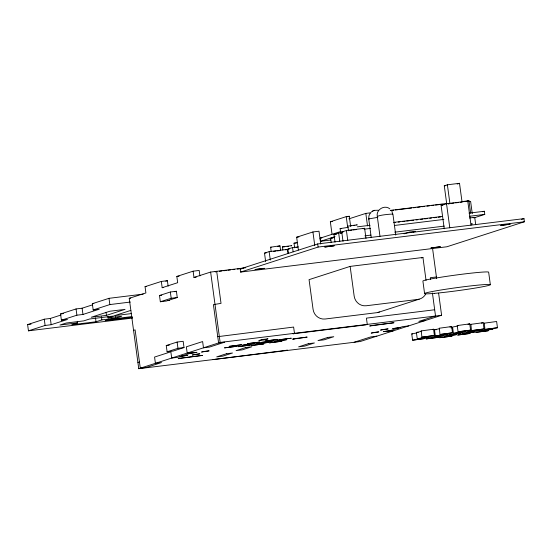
<?xml version="1.0" encoding="UTF-8"?>
<svg xmlns="http://www.w3.org/2000/svg" width="552" height="552" viewBox="0 0 552 552"><rect width="100%" height="100%" fill="white"/><g stroke="black" fill="none" stroke-linecap="round" stroke-linejoin="round"><path stroke-width="0.83" d="M370.275 213.072L368.922 215.832L368.729 218.909L371.227 237.457M371.33 211.947L374.132 210.36L378.541 210.229M389.857 208.863C384.723 204.468 376.022 209.498 377.257 216.156L379.983 236.387M271.129 251.112L270.604 247.206L279.34 245.909L279.995 245.93L280.63 250.622M279.995 245.93L277.69 246.44M282.803 250.049L282.527 246.847L291.773 245.654L291.173 245.847M294.644 247.862L294.009 243.17L297.438 242.487M340.736 233.296L340.101 228.604L348.084 227.369M348.491 230.798L347.857 226.106L357.247 224.83L356.647 225.03M412.586 340.184L425.109 338.486L412.586 340.184L411.744 333.925L416.311 333.022M417.236 338.686L429.76 336.989L417.236 338.686L416.394 332.428L420.962 331.517M421.045 330.931L433.568 329.233L434.41 335.485L421.887 337.182L421.273 330.972M433.568 329.233L432.768 329.489M435.328 336.002L447.851 334.305L435.328 336.002L434.479 329.744L439.054 328.833M421.887 337.182L434.41 335.485M439.13 328.247L451.653 326.549L452.502 332.801L439.978 334.498L439.364 328.288M451.653 326.549L449.873 327.005M453.413 333.318L465.936 331.621L453.413 333.318L452.571 327.06L457.139 326.149M439.978 334.498L452.502 332.801M457.222 325.563L469.745 323.865L470.594 330.117L458.07 331.814L457.222 325.563L458.098 325.59M469.745 323.865L467.965 324.321M470.656 324.376L483.179 322.678L484.028 328.937L471.505 330.634L470.89 324.424M458.07 331.814L470.594 330.117M483.179 322.678L481.399 323.134M484.097 323.196L496.621 321.499L497.469 327.75L484.939 329.447L484.332 323.237M471.505 330.634L484.028 328.937M484.939 329.447L497.469 327.75M374.035 210.388L372.579 211.043M392.658 214.19L391.892 211.174M332.007 234.076L330.344 221.759L346.235 216.632L349.271 216.26L350.603 226.113M347.677 216.77L349.271 216.26M446.699 203.709L444.277 185.796L447.382 184.796L459.512 183.305L462.052 202.073L460.437 202.273M348.898 218.854L365.817 213.396L370.93 212.768M457.187 184.057L459.512 183.305M298.377 250.001L296.652 237.208L312.929 231.957L318.994 231.212L320.726 244.005M132.59 318.062L28.449 330.834L27.6 324.576L44.27 319.201L50.335 318.456L60.92 315.04M28.449 330.834L45.112 325.459L51.177 324.714L67.461 319.463L61.396 320.201L60.547 313.95L76.052 308.947L82.117 308.202L92.701 304.787M61.396 320.201L76.9 315.199L82.966 314.461L99.243 309.203L93.178 309.948L92.336 303.697L108.999 298.322L143.216 294.119M438.605 293.14L441.6 315.275L360.201 341.529L138.745 368.695L129.23 298.322L145.894 292.946L145.052 286.688L161.329 281.437L167.394 280.692L168.139 286.164M161.329 281.437L162.178 287.695L177.682 282.693L176.833 276.435L193.117 271.184L199.182 270.439L199.921 275.91M165.766 281.216L167.394 280.692M265.643 261.544L264.505 253.126L269.155 251.629L287.357 249.394L287.93 253.603M93.178 309.948L109.848 304.573L130.375 302.054M193.117 271.184L193.959 277.435L210.629 272.06L245.757 267.755M330.82 240.017L320.595 241.272L320.167 238.147L341.046 231.412M288.482 253.306L287.916 249.097L292.567 247.593L298.356 246.882M285.805 249.897L287.357 249.394M333.705 234.386L336.092 233.613M335.029 242.107L334.008 234.524L338.659 233.027L341.971 232.62M343.013 241.286L341.757 232.026L346.414 230.529L364.617 228.293L365.983 238.395M320.595 241.272L335.043 236.608M331.193 242.438L330.634 238.333L334.602 237.056M363.064 228.797L364.617 228.293M240.168 268.948L317.69 243.936L523.979 218.633L524.4 221.766L446.878 246.772L240.589 272.074L240.168 268.948L241.879 268.734M159.493 295.506L170.347 292.001L176.412 291.263L177.254 297.514L166.4 301.019L160.335 301.758L159.493 295.506L161.764 295.223M444.25 228.756L441.103 205.496L446.533 203.743L467.765 201.142L471.022 225.23M77.363 321.305L77.577 322.872L71.76 324.748L96.027 321.768L101.844 319.891L115.492 318.221L121.695 316.22L108.047 317.89L107.833 316.33M174.86 291.76L176.412 291.263M448.369 204.061L449.921 203.564L447.382 184.796M106.446 315.378L125.049 309.375L109.882 311.231L91.273 317.234L106.446 315.378L106.018 312.246M240.589 272.074L318.111 247.061L524.4 221.766M467.351 201.266L468.965 200.742L470.656 213.258M466.219 201.639L467.765 201.142M130.845 310.39L114.457 315.675L131.473 313.584M108.047 317.89L113.857 316.02L89.59 318.994L83.773 320.871L66.178 323.03L59.982 325.031L77.577 322.872M160.335 301.758L171.189 298.259L177.254 297.514M404.078 233.8L409.508 232.054L415.573 231.309L413.248 232.061M482.731 211.782L484.339 211.264L484.759 214.397L474.327 217.764M473.133 217.84L474.72 217.329L475.714 224.719M133.563 330.379L135.109 329.882L140.291 368.191L146.363 367.446L161.474 362.567L155.409 363.313L154.567 357.061L170.844 351.81L171.693 358.062L177.758 357.316L193.262 352.314L187.197 353.059L186.348 346.808L202.632 341.557L203.474 347.808L209.539 347.063L224.657 342.192L218.592 342.93L213.41 304.621L221.028 303.372L216.695 271.315L215.107 271.832L216.853 271.605M426.047 280.388L422.949 257.467L350.14 266.395L309.058 279.65L313.074 309.361A11.061 10.681 72.1 0 0 325.169 319.008L376.74 312.68A11.061 10.681 72.1 0 0 379.438 311.97M521.53 219.427L523.979 218.633M421.342 257.984L422.949 257.467M166.255 345.545L177.109 342.047L183.174 341.302L184.023 347.553L173.169 351.058L167.104 351.803L166.255 345.545L169.291 345.172M167.104 351.803L177.958 348.298L184.023 347.553M137.896 362.436L139.449 361.939M217.743 336.679L293.623 327.06L294.464 333.318L292.919 333.815L365.721 324.887L367.273 324.39L366.431 318.131L434.686 309.762M138.745 368.695L220.144 342.433L441.6 315.275M213.065 359.58L287.426 350.147L285.874 350.644M293.471 339.094L295.023 338.597M378.113 312.418L419.203 299.163M304.738 337.714L306.284 337.217M354.129 342.274L370.799 336.899L376.864 336.154M340.881 233.22L342.074 232.958M349.83 230.453L351.921 230.115M295.982 247.524L296.948 247.358M353.818 225.513L354.95 225.34M273.537 251.388L275.876 251.043M450.984 327.888L452.488 327.653M287.13 246.502L288.344 246.33M377.809 217.336L368.722 218.93L369.164 218.992M353.135 229.942L356.468 229.556M444.277 185.796L445.899 185.596M390.54 210.36L446.796 203.46M462.141 201.583L468.965 200.742M390.271 210.629L393.686 210.208M395.398 210.001L397.964 209.684M399.669 209.477L411.633 208.007M413.344 207.8L415.904 207.483M417.616 207.276L420.182 206.959M421.887 206.752L424.453 206.434M427.013 206.124L429.58 205.806M431.291 205.599L433.851 205.282M435.562 205.075L438.978 204.654M451.536 203.364L453.965 203.067M455.579 202.867L458.815 202.474M469.096 201.563L470.614 201.376L472.277 213.693M441.103 205.496L442.801 205.289M330.344 221.759L332.614 221.483M357.303 226.844L370.088 225.278M393.962 222.352L442.559 216.391M468.993 213.148L484.339 211.264M393.935 222.663L395.639 222.456M398.199 222.139L399.903 221.932M402.456 221.621L405.016 221.304M406.721 221.097L409.28 220.779M410.985 220.572L413.538 220.262M416.098 219.944L417.802 219.737M420.362 219.42L422.915 219.109M424.619 218.902L427.179 218.585M429.739 218.275L431.443 218.061M433.996 217.75L436.556 217.44M438.26 217.226L440.82 216.915M296.652 237.208L298.922 236.925M364.548 229.135L370.516 228.404M394.39 225.478L443.836 219.413M469.414 216.274L484.759 214.397M341.757 232.026L343.413 231.826M334.008 234.524L336.492 234.22M469.407 217.985L474.72 217.329M320.167 238.147L321.871 237.933M330.634 238.333L332.911 238.057M364.927 235.835L370.896 235.104M394.77 232.171L444.215 226.113M287.916 249.097L289.572 248.89M264.505 253.126L266.161 252.926M176.833 276.435L179.11 276.159M219.42 271.294L221.98 270.977M223.691 270.77L226.258 270.452M227.962 270.245L230.529 269.928M233.096 269.618L234.8 269.404M237.367 269.093L239.078 268.879M241.638 268.569L243.349 268.362M193.959 277.435L196.236 277.159M145.052 286.688L146.563 286.502M162.178 287.695L163.689 287.509M129.23 298.322L130.741 298.135M92.336 303.697L93.847 303.51M167.953 300.516L169.664 300.309M60.547 313.95L63.584 313.577M27.6 324.576L31.015 324.162M436.418 276.959L430.353 277.704L430.581 279.409M132.087 316.572L109.006 319.401L105.128 320.65L132.487 317.296M424.93 320.65L418.864 321.395L435.528 316.02L432.423 293.029M408.652 325.901L402.58 326.646L387.076 331.648L393.148 330.903M190.937 353.066L197.002 352.321L189.384 353.57M400.255 327.398L392.638 328.64L398.71 327.895M181.636 356.068L187.701 355.322L180.083 356.571M390.954 330.4L383.336 331.642L389.401 330.896M350.251 225.975L351.389 225.844M277.097 250.884L279.974 250.601M295.423 243.142L296.403 243.046M284.777 246.792L282.382 246.923M341.515 228.576L340.101 228.604M436.37 329.703L434.479 329.744M418.278 332.387L416.394 332.428M294.664 243.197L294.009 243.17M271.26 247.227L270.604 247.206M412.613 333.96L411.744 333.925M377.692 216.239C380.425 215.066 388.387 214.176 392.907 214.059L395.749 235.111M490.342 284.687L488.651 272.177A33.175 1.559 -7.7 0 0 455.393 275.103A33.175 1.559 -7.7 0 0 422.901 281.085L424.591 293.595M446.533 203.743L449.79 227.838M432.54 248.276L436.646 278.663M365.817 213.396L367.508 225.906M346.235 216.632L347.677 227.307M346.414 230.529L347.781 240.631M350.14 266.395L354.163 296.107A11.061 10.681 72.1 0 0 366.259 305.753L417.829 299.425A11.061 10.681 72.1 0 0 425.675 294.112M338.659 233.027L339.797 241.445M317.69 243.936L318.111 247.061M312.929 231.957L314.771 245.599M292.567 247.593L293.133 251.802M269.155 251.629L270.294 260.047M210.629 272.06L220.144 342.433M170.347 292.001L171.189 298.259M177.109 342.047L177.958 348.298M115.285 316.655L115.492 318.221M108.999 298.322L109.848 304.573M101.423 316.765L101.844 319.891M95.503 317.862L96.027 321.768M82.117 308.202L82.966 314.461M76.052 308.947L76.9 315.199M50.335 318.456L51.177 324.714M44.27 319.201L45.112 325.459M471.263 223.815A7.9 0.373 -7.7 0 1 472.119 223.988M440.151 204.516A9.481 0.448 -7.7 0 1 442.283 204.281M255.079 269.521L264.332 268.327L255.079 269.521M324.852 247.013L334.098 245.819L324.852 247.013M224.581 347.863L236.905 346.276L224.581 347.863M229.232 346.366L241.555 344.772L229.232 346.366M238.015 346.684L250.346 345.09L238.015 346.684M242.666 345.179L254.996 343.592L242.666 345.179M247.317 343.682L259.647 342.088L247.317 343.682M431.036 247.945L440.282 246.744L431.036 247.945M251.45 345.497L263.78 343.91L251.45 345.497M256.107 343.999L268.431 342.406L256.107 343.999M260.758 342.502L273.088 340.908L260.758 342.502M265.408 340.998L277.739 339.404L265.408 340.998M269.542 342.82L281.872 341.226L269.542 342.82M274.192 341.315L286.522 339.721L274.192 341.315M278.843 339.818L291.173 338.224L278.843 339.818M500.802 225.43L510.055 224.236L500.802 225.43M426.22 338.893L438.55 337.306L426.22 338.893M430.87 337.396L443.201 335.802L430.87 337.396M439.654 337.714L451.984 336.12L439.654 337.714M444.305 336.216L456.635 334.622L444.305 336.216M448.962 334.712L461.286 333.118L448.962 334.712M457.746 335.029L470.076 333.436L457.746 335.029M462.397 333.532L474.727 331.938L462.397 333.532M467.047 332.028L479.377 330.434L467.047 332.028M475.831 332.345L488.161 330.751L475.831 332.345M480.488 330.848L492.812 329.254L480.488 330.848M179.773 358.186L178.227 358.683L202.529 355.391L179.773 358.186M193.766 354.577L192.22 355.081L199.838 353.839L193.766 354.577M203.074 351.576L201.521 352.079L209.139 350.837L203.074 351.576M261.952 339.57L258.847 340.57L264.919 339.825L268.017 338.825L261.952 339.57M226.417 353.756L216.722 356.882L222.787 356.137L232.482 353.011L226.417 353.756M245.792 347.505L236.104 350.63L242.169 349.885L251.864 346.76L245.792 347.505M294.154 338.7L292.601 339.204L307.16 337.106L294.154 338.7M308.32 343.71L298.632 346.835L304.697 346.09L314.392 342.964L308.32 343.71M327.702 337.458L318.014 340.584L324.079 339.839L333.767 336.713L327.702 337.458M371.268 325.528L369.716 326.025L394.018 322.734L371.268 325.528M372.752 332.628L371.199 333.132L378.817 331.883L372.752 332.628M382.053 329.627L380.507 330.13L388.125 328.882L382.053 329.627M434.493 293.367A33.175 1.559 -7.7 0 0 489.32 285.232A33.175 1.559 -7.7 0 0 448.59 288.82A33.175 1.559 -7.7 0 0 434.493 293.367"/></g></svg>
